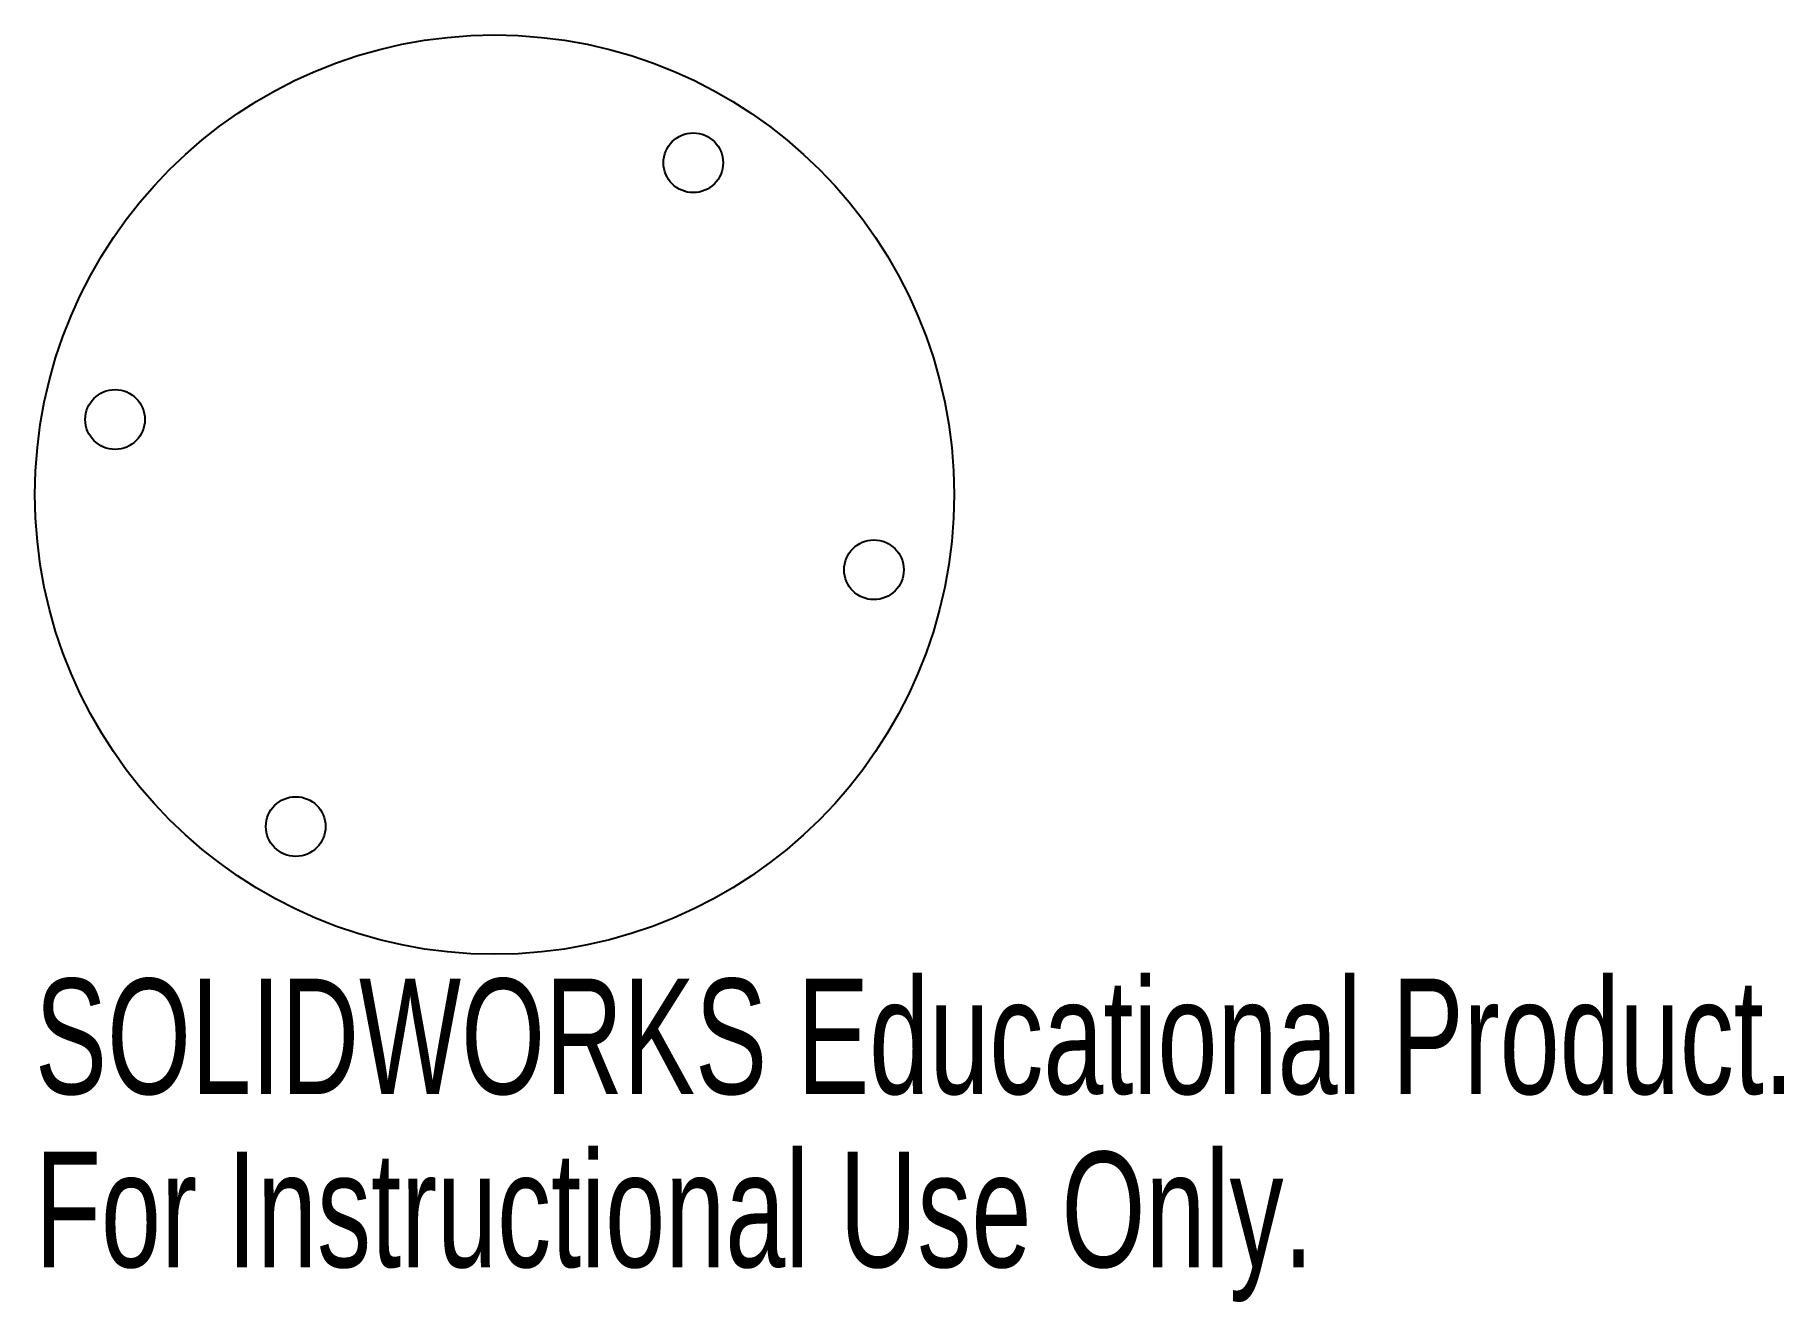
# Model space of a CAD drawing. Header units: millimetres. Extents: x -19.2 to 54, y -33.8 to 19.2.
import ezdxf

# ---------------------------------------------------------------- set-up
doc = ezdxf.new("R2010")
doc.units = ezdxf.units.MM
doc.styles.add('SLDTEXTSTYLE0', font='TXT', dxfattribs={"width": 0.7})

msp = doc.modelspace()

# ---------------------------------------------------------------- linework, layer by layer
at = {"color": 7, "linetype": 'Continuous', "lineweight": 25}
for centre, radius in [((0, 0), 19.25), ((8.327, 13.899), 1.25), ((-15.894, 3.147), 1.25), ((15.894, -3.147), 1.25), ((-8.327, -13.899), 1.25)]:
    msp.add_circle(centre, radius, dxfattribs=at)

# ---------------------------------------------------------------- texts
at = {"color": 7, "linetype": 'Continuous', "char_height": 4.83362, "attachment_point": 1, "style": 'SLDTEXTSTYLE0'}
for s, insert in [('SOLIDWORKS Educational Product.', (-19.25, -20.27)), ('For Instructional Use Only.', (-19.25, -27.52))]:
    msp.add_mtext(s, dxfattribs=dict(at, insert=insert))

doc.saveas('drawing.dxf')
